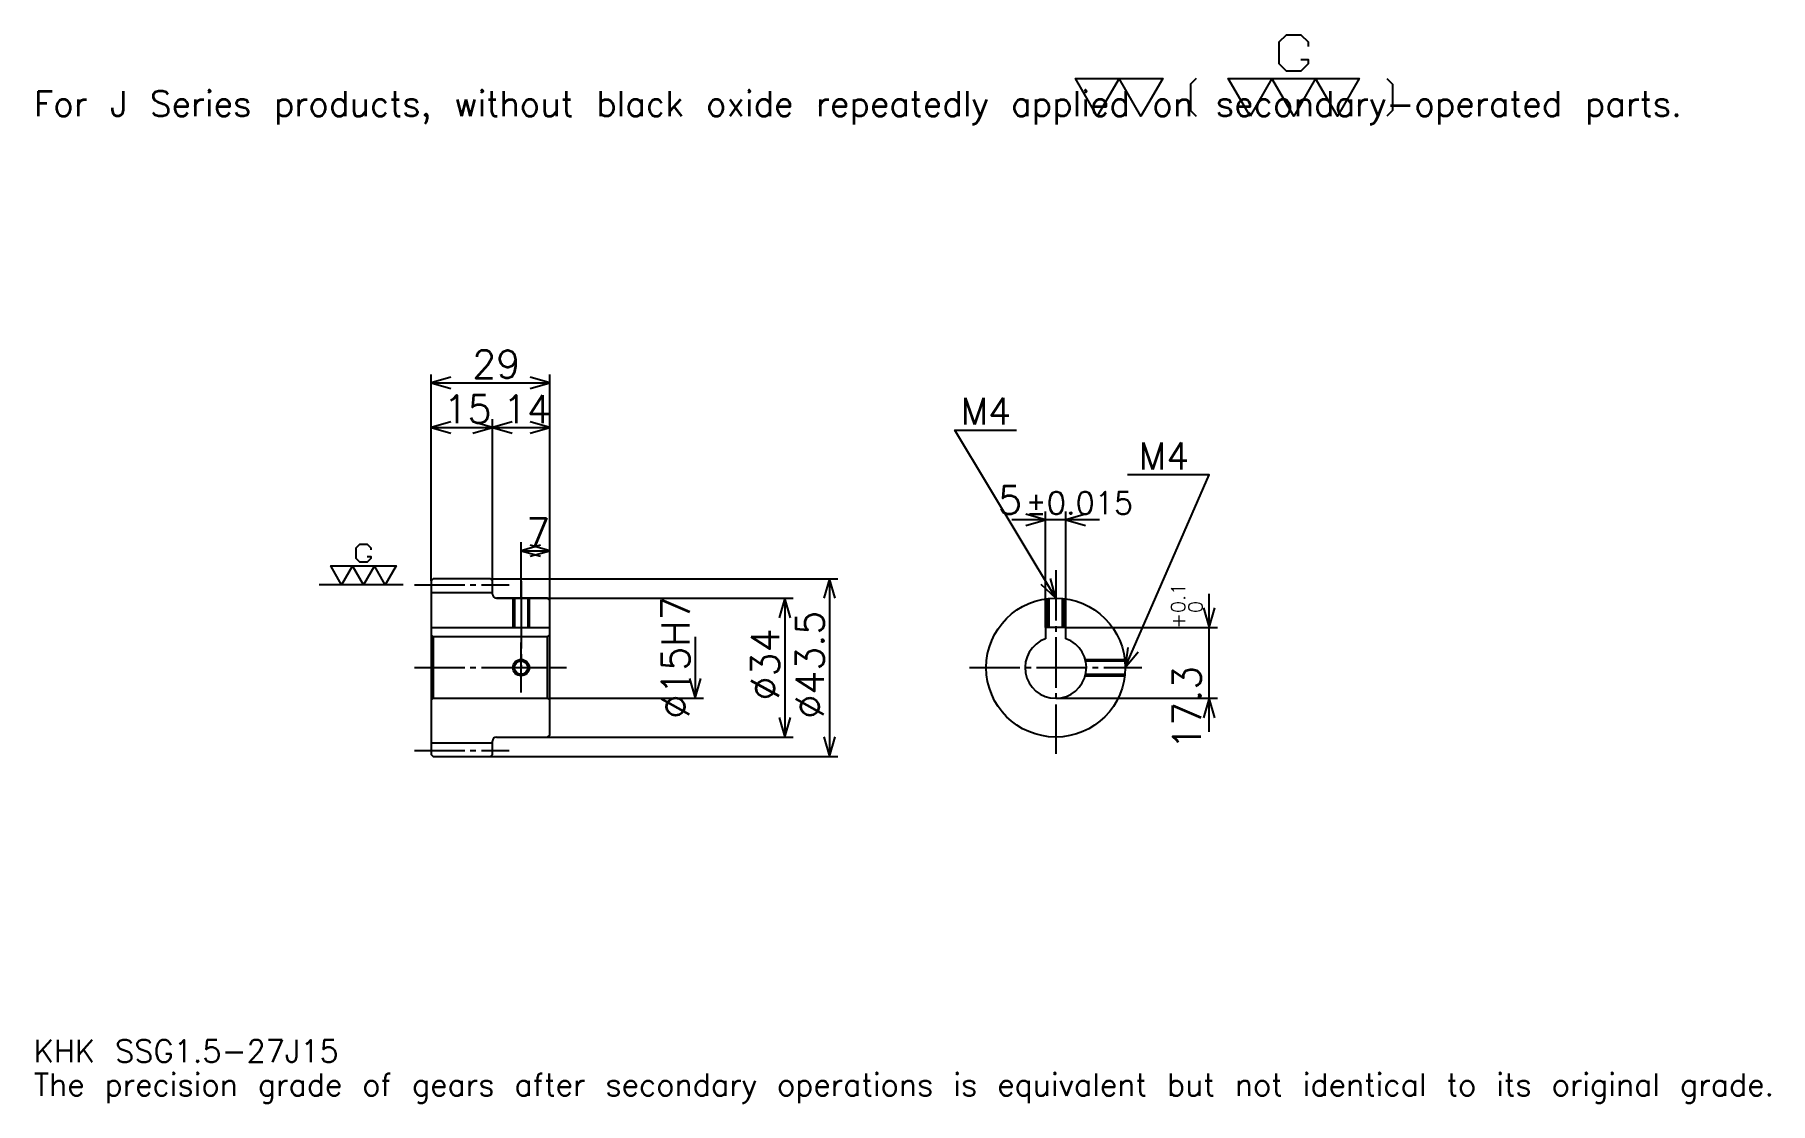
# Model space of a CAD drawing. Extents: x 14 to 439, y 5 to 266.
import ezdxf

# ---------------------------------------------------------------- set-up
doc = ezdxf.new("R2010")
doc.units = 0
doc.linetypes.add('DASHDOT', pattern=[16.434782, 12.326087, -1.369565, 1.369565, -1.369565])
doc.layers.get('0').update_dxf_attribs({"linetype": 'CONTINUOUS'})
doc.layers.add('DASHDOT', color=6, linetype='DASHDOT')
doc.styles.add('KANJI', font='TXT', dxfattribs={"bigfont": 'BIGFONT'})

msp = doc.modelspace()

# ---------------------------------------------------------------- linework, layer by layer
at = {"color": 5}
for p, q in [((110.934776, 133.369568), (110.934776, 183.358704)), ((139.934784, 133.369568), (139.934784, 183.358704)), ((110.934776, 181.304352), (139.934784, 181.304352)), ((110.934776, 170.347824), (125.934776, 170.347824)), ((125.934776, 133.369568), (125.934776, 172.402176)), ((125.934776, 170.347824), (139.934784, 170.347824)), ((261.260864, 121.419571), (261.260864, 149.847824)), ((266.260864, 121.419571), (266.260864, 149.847824)), ((274.478241, 147.793488), (253.043457, 147.793488)), ((132.934784, 133.369568), (132.934784, 142.271744)), ((132.934784, 140.217392), (139.934784, 140.217392)), ((110.934776, 132.869568), (110.934776, 133.369568)), ((125.434776, 133.369568), (139.934784, 133.369568)), ((125.934776, 132.869568), (125.934776, 133.369568)), ((132.934784, 128.619568), (132.934784, 133.369568)), ((132.934784, 128.619568), (132.934784, 133.369568)), ((139.934784, 133.369568), (210.467377, 133.369568)), ((139.934784, 128.119568), (139.934784, 133.369568)), ((208.41304, 133.369568), (208.41304, 89.869568)), ((126.934776, 128.619568), (139.934784, 128.619568)), ((139.934784, 128.619568), (199.510864, 128.619568)), ((197.456512, 128.619568), (197.456512, 94.619568)), ((301.304321, 95.902176), (301.304321, 129.636963)), ((175.543472, 119.119568), (175.543472, 104.119568)), ((266.260864, 121.419571), (303.358673, 121.419571)), ((139.934784, 104.119568), (177.597809, 104.119568)), ((263.760864, 104.119568), (303.358673, 104.119568)), ((126.934776, 94.619568), (139.934784, 94.619568)), ((139.934784, 94.619568), (199.510864, 94.619568)), ((125.434776, 89.869568), (139.934784, 89.869568)), ((139.934784, 89.869568), (210.467377, 89.869568))]:
    msp.add_line(p, q, dxfattribs=at)
at = {"color": 7}
msp.add_line((104.086952, 131.869568), (83.543472, 131.869568), dxfattribs=at)
at = {"color": 4}
for p, q in [((110.934776, 129.994568), (125.934776, 129.994568)), ((110.934776, 121.419571), (139.934784, 121.419571)), ((111.434776, 119.119568), (111.434776, 104.119568)), ((139.434784, 119.119568), (139.934784, 119.619568)), ((139.434784, 104.119568), (139.934784, 103.619568)), ((110.934776, 93.244568), (125.934776, 93.244568))]:
    msp.add_line(p, q, dxfattribs=at)
at = {"color": 7}
for points in [[(323.765228, 260.409149), (325.545654, 260.409149), (325.545654, 259.340881), (323.765228, 257.560425), (320.204346, 257.560425), (318.42392, 259.340881), (318.42392, 264.68219), (320.204346, 266.462616), (323.765228, 266.462616), (325.545654, 264.68219), (325.545654, 263.613922)], [(273.913055, 246.521744), (268.571747, 255.779999), (289.936981, 255.779999), (284.595673, 246.521744), (279.254364, 255.779999), (273.913055, 246.521744)], [(298.126953, 255.779999), (296.702637, 254.355652), (296.702637, 247.946091), (298.126953, 246.521744)], [(311.302185, 246.521744), (305.960876, 255.779999), (338.008728, 255.779999), (332.667419, 246.521744), (327.326111, 255.779999), (321.984802, 246.521744), (316.643494, 255.779999), (311.302185, 246.521744)], [(344.774353, 255.779999), (346.1987, 254.355652), (346.1987, 247.946091), (344.774353, 246.521744)], [(95.25325, 138.813263), (96.143471, 138.813263), (96.143471, 138.279129), (95.25325, 137.388916), (93.472824, 137.388916), (92.582603, 138.279129), (92.582603, 140.949783), (93.472824, 141.839996), (95.25325, 141.839996), (96.143471, 140.949783), (96.143471, 140.415649)], [(89.021729, 131.869568), (86.351082, 136.498703), (102.374992, 136.498703), (99.704338, 131.869568), (97.033691, 136.498703), (94.363037, 131.869568), (91.692383, 136.498703), (89.021729, 131.869568)]]:
    msp.add_lwpolyline(points, dxfattribs=at)
at = {"color": 5}
for points in [[(115.728256, 182.67392), (110.934776, 181.304352), (115.728256, 179.934784)], [(135.141296, 179.934784), (139.934784, 181.304352), (135.141296, 182.67392)], [(115.728256, 171.717392), (110.934776, 170.347824), (115.728256, 168.978271)], [(121.141296, 168.978271), (125.934776, 170.347824), (121.141296, 171.717392)], [(130.728256, 171.717392), (125.934776, 170.347824), (130.728256, 168.978271)], [(135.141296, 168.978271), (139.934784, 170.347824), (135.141296, 171.717392)], [(263.760864, 128.619568), (239.108704, 169.706528), (254.17392, 169.706528)], [(280.760864, 111.619568), (301.304352, 158.75), (281.308685, 158.75)], [(256.467377, 146.42392), (261.260864, 147.793488), (256.467377, 149.16304)], [(271.054321, 149.16304), (266.260864, 147.793488), (271.054321, 146.42392)], [(137.728256, 141.58696), (132.934784, 140.217392), (137.728256, 138.847824)], [(135.141296, 138.847824), (139.934784, 140.217392), (135.141296, 141.58696)], [(209.782608, 128.576096), (208.41304, 133.369568), (207.043472, 128.576096)], [(260.120239, 132.025299), (263.760864, 128.619568), (262.469025, 133.43457)], [(198.82608, 123.826088), (197.456512, 128.619568), (196.086945, 123.826088)], [(299.934753, 126.213043), (301.304321, 121.419571), (302.673889, 126.213043)], [(281.420746, 116.560997), (280.760864, 111.619568), (283.931702, 115.466499)], [(174.173904, 108.913048), (175.543472, 104.119568), (176.91304, 108.913048)], [(302.673889, 99.326088), (301.304321, 104.119568), (299.934753, 99.326088)], [(196.086945, 99.413048), (197.456512, 94.619568), (198.82608, 99.413048)], [(207.043472, 94.663048), (208.41304, 89.869568), (209.782608, 94.663048)]]:
    msp.add_lwpolyline(points, dxfattribs=at)
at = {"color": 4}
for points in [[(125.934776, 129.619568), (125.934776, 132.869568), (125.434776, 133.369568), (111.434776, 133.369568), (110.934776, 132.869568), (110.934776, 103.619568)], [(126.934776, 94.619568), (139.434784, 94.619568), (139.934784, 95.119568), (139.934784, 128.119568), (139.434784, 128.619568), (126.934776, 128.619568)], [(130.934784, 128.619568), (130.934784, 121.419571)], [(131.314774, 128.619568), (131.314774, 121.419571)], [(134.554779, 128.619568), (134.554779, 121.419571)], [(134.934784, 128.619568), (134.934784, 121.419571)], [(261.760864, 121.419571), (261.760864, 128.501511)], [(262.140869, 121.419571), (262.140869, 128.542206)], [(265.380859, 121.419571), (265.380859, 128.542206)], [(265.760864, 121.419571), (265.760864, 128.501511)], [(110.934776, 103.619568), (111.434776, 104.119568), (139.434784, 104.119568), (139.434784, 119.119568), (111.434776, 119.119568), (110.934776, 119.619568)], [(266.260864, 118.690636), (266.260864, 121.419571), (261.260864, 121.419571), (261.260864, 118.690636)], [(270.989258, 113.619568), (280.642792, 113.619568)], [(271.083801, 113.239571), (280.683502, 113.239571)], [(270.989258, 109.619568), (280.642792, 109.619568)], [(271.083801, 109.999565), (280.683502, 109.999565)], [(110.934776, 103.619568), (110.934776, 90.369568), (111.434776, 89.869568), (125.434776, 89.869568), (125.934776, 90.369568), (125.934776, 93.619568)]]:
    msp.add_lwpolyline(points, dxfattribs=at)
for centre, radius in [((263.760864, 111.619568), 17), ((132.934784, 111.619568), 1.62)]:
    msp.add_circle(centre, radius, dxfattribs=at)
at = {"color": 7}
msp.add_circle((132.934784, 111.619568), 2, dxfattribs=at)
at = {"color": 4}
for centre, radius, start, end in [((126.934776, 129.619568), 1, 180, 270), ((263.760864, 111.619568), 7.5, 109.47122094, 70.52877906), ((126.934776, 93.619568), 1, 90, 180)]:
    msp.add_arc(centre, radius, start, end, dxfattribs=at)
at = {"layer": 'DASHDOT', "color": 7}
for p, q in [((106.82608, 131.869568), (130.043472, 131.869568)), ((263.760864, 135.467392), (263.760864, 90.510872)), ((132.934784, 128.619568), (132.934784, 111.619568)), ((106.82608, 111.619568), (144.043472, 111.619568)), ((242.652161, 111.619568), (284.869568, 111.619568)), ((106.82608, 91.369568), (130.043472, 91.369568))]:
    msp.add_line(p, q, dxfattribs=at)
for points in [[(132.934784, 132.728271), (132.934784, 117.310875)], [(132.934784, 105.510872), (132.934784, 117.728264)], [(126.82608, 111.619568), (139.043472, 111.619568)]]:
    msp.add_lwpolyline(points, dxfattribs=at)

# ---------------------------------------------------------------- texts
at = {"color": 7, "style": 'KANJI'}
for s, height, p in [('For J Series products, without black oxide repeatedly applied on secondary-operated parts.', 6.163043, (13.695652, 246.521744)), ('29', 6.847826, (120.983688, 182.399994)), ('15', 6.847826, (113.983688, 171.443481)), ('14', 6.847826, (128.483688, 171.443481)), ('M4', 6.573913, (240.478241, 171.07608)), ('M4', 6.573913, (284.047821, 160.119568)), ('5', 6.847826, (249.62558, 149.16304)), ('%%p0.015', 5.478261, (256.404083, 149.16304)), ('7', 6.847826, (134.209229, 141.313049)), ('KHK SSG1.5-27J15', 5.478261, (13.695652, 15.065217)), ('The precision grade of gears after secondary operations is equivalent but not identical to its original grade.', 5.478261, (13.695652, 6.847826))]:
    msp.add_text(s, height=height, dxfattribs=at).set_placement(p)
for s, height, p in [('%%c15H7', 6.847826, (174.173904, 99.122284)), ('0.1', 3.423913, (295.415192, 124.988846)), ('0', 3.423913, (299.660858, 124.988846)), ('%%c43.5', 6.847826, (207.043472, 99.122284)), ('+', 3.423913, (295.415192, 121.154068)), ('%%c34', 6.847826, (196.086945, 103.573372)), ('17.3', 6.847826, (299.249969, 91.513962))]:
    msp.add_text(s, height=height, rotation=90, dxfattribs=at).set_placement(p)

doc.saveas('drawing.dxf')
